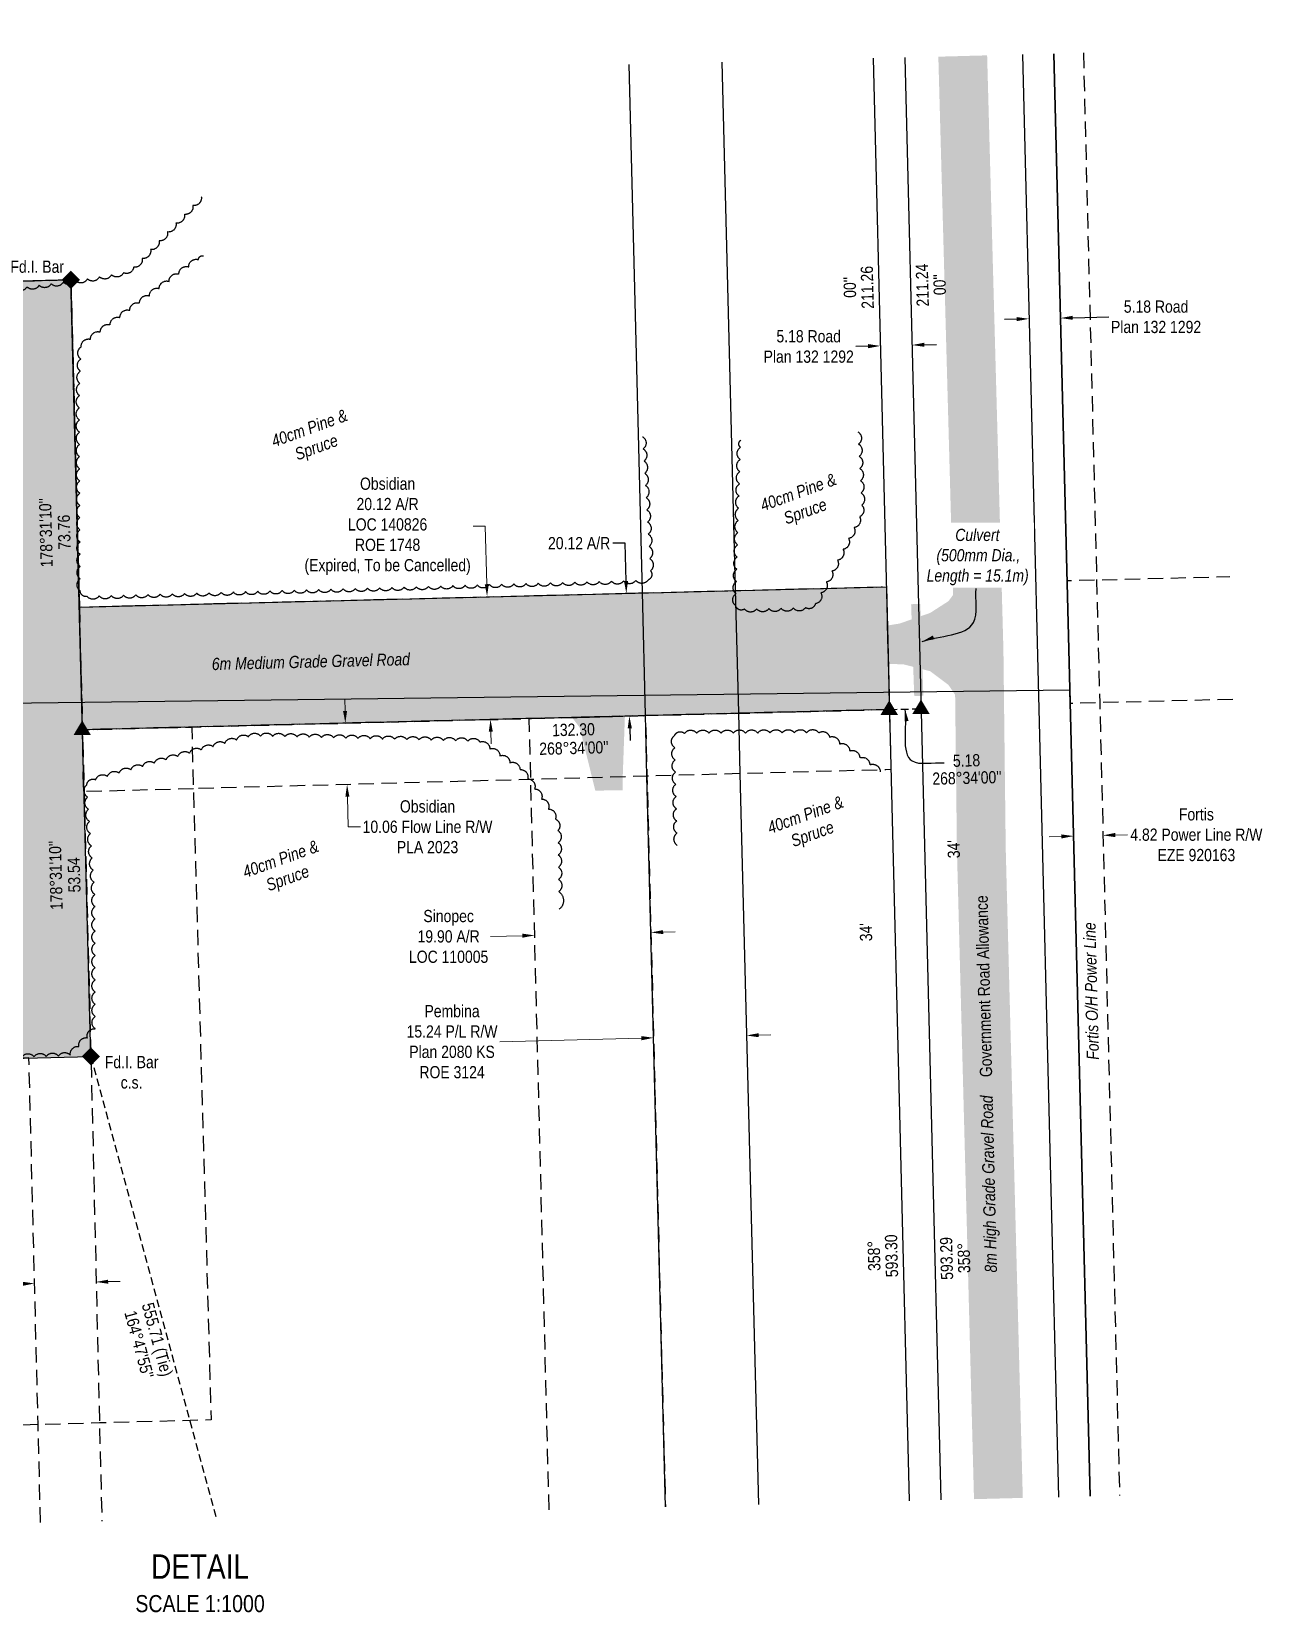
# Model space of a CAD drawing. Extents: x 617220 to 621168, y 5895697 to 5898742.
# Drawn here: x 618406 to 619415, y 5895697 to 5896992 of the extents above; entities that cross this region are included whole.
import ezdxf
from ezdxf.enums import TextEntityAlignment as Align

# ---------------------------------------------------------------- set-up
doc = ezdxf.new("R2010")
doc.units = 0
doc.header["$LTSCALE"] = 5
doc.header["$PDMODE"] = 34
doc.header["$PDSIZE"] = 0.03
for name, pattern in [('0', [1, 1, 0]), ('foc-ACCESSROAD', [3.75, 2.5, -1.25]), ('foc-FLOWLINE', [3.75, 2.5, -1.25]), ('foc-TIELINE', [1.875, 1.25, -0.625])]:
    doc.linetypes.add(name, pattern=pattern)
doc.layers.get('Defpoints').update_dxf_attribs({"color": 9})
for name, color, linetype, lineweight in [('AS-GENERAL', 48, 'Continuous', 18), ('C-AR-T', 13, 'Continuous', 9), ('C-FLOWLINE-T', 13, 'Continuous', 9), ('F-AR-T', 190, 'Continuous', 9), ('F-EZE-T', 190, 'Continuous', 9), ('F-RW-T', 190, 'Continuous', 9), ('T-TEXT', 48, 'Continuous', 18)]:
    doc.layers.add(name, color=color, linetype=linetype, lineweight=lineweight)
for name, color, linetype in [('AS-POWER', 104, 'foc-POWER'), ('AS-POWER-T', 104, 'Continuous'), ('AS-ROADS', 254, 'Continuous'), ('C-AR', 13, 'foc-ACCESSROAD'), ('C-FLOWLINE', 13, 'foc-FLOWLINE'), ('C-WS', 13, 'foc-ACCESSROAD'), ('DETAIL-T', 7, 'Continuous'), ('F-AR', 190, 'foc-ACCESSROAD'), ('F-EZE', 190, 'foc-FLOWLINE'), ('F-RW', 190, 'Continuous'), ('L-BD', 7, 'Continuous'), ('L-MON', 1, 'Continuous'), ('L-MON-T', 1, 'Continuous'), ('L-ROAD-T', 7, 'Continuous'), ('L-SEC', 7, 'Continuous'), ('L-TIE', 7, 'foc-TIELINE'), ('L-TITLEDB', 4, 'Continuous'), ('L-TITLEDB-T', 4, 'Continuous'), ('P-PROPOSED', 10, 'Continuous'), ('P-PROPOSED-H', 21, 'Continuous'), ('P-TXT', 4, 'Continuous'), ('T-BUSH', 110, '0'), ('T-BUSH-T', 110, 'Continuous')]:
    doc.layers.add(name, color=color, linetype=linetype)
doc.styles.add('80CG', font='ARIALN.TTF', dxfattribs={"height": 10})
doc.styles.add('80L', font='ARIALN.TTF', dxfattribs={"height": 10})
doc.styles.add('80LS', font='ARIALNI.TTF', dxfattribs={"height": 10})
doc.styles.add('foc-LtypeFont', font='ARIALN.TTF', dxfattribs={"height": 7.35})
doc.linetypes.add('foc-POWER', pattern='A,6,-1,["P",foc-LtypeFont,S=0.2,R=0,X=-0.625,Y=-0.75],-1.24,4', length=12.24)
doc.linetypes.add('foc-POWER-NOLINE', pattern='A,0,-4,["P",foc-LtypeFont,S=0.2,R=0,X=-0.625,Y=-0.75],-8.24', length=12.24)
doc.dimstyles.new('Compass 5 000', dxfattribs={"dimscale": 5, "dimtxt": 9, "dimasz": 2, "dimexe": 0.2, "dimexo": 0.0625, "dimgap": 0.5, "dimtad": 0, "dimtih": 1, "dimtoh": 1, "dimzin": 0, "dimdsep": 46, "dimtxsty": '80CG', "dimcen": 0.1, "dimse1": 1, "dimse2": 1, "dimclrd": 256, "dimclrt": 256, "dimaunit": 1, "dimadec": 4, "dimazin": 0, "dimtfac": 0.06, "dimtofl": 0, "dimtmove": 0, "dimatfit": 1, "dimfxl": 0.2, "dimtolj": 1, "dimtzin": 0, "dimlwd": -1, "dimarcsym": 0})

# ---------------------------------------------------------------- blocks, each defined once
blk = doc.blocks.new('STRIA')
blk.add_hatch(color=255).paths.add_polyline_path([(-0.04, 1.52), (-1.47, -0.87), (1.39, -0.87)])
blk = doc.blocks.new('STRIAA')
blk.add_blockref('STRIA', (0, 0))
blk = doc.blocks.new('STRIB')
at = {"color": 1}
blk.add_solid([(-1.12, -0.67), (-0.04, 1.13), (1.04, -0.67)], dxfattribs=at)
blk = doc.blocks.new('STRIBB')
blk.add_blockref('STRIB', (0, 0))
blk = doc.blocks.new('STRICC')
for name in ['STRIAA', 'STRIBB']:
    blk.add_blockref(name, (0, 0))
blk = doc.blocks.new('fdspike')
blk.add_blockref('STRICC', (0, 0))
blk = doc.blocks.new('SMONA')
blk.add_hatch(color=255).paths.add_polyline_path([(0, -1.49), (1.49, 0), (0, 1.49), (-1.49, 0)])
blk = doc.blocks.new('SMONAA')
blk.add_blockref('SMONA', (0, 0))
blk = doc.blocks.new('SMONB')
at = {"color": 1}
blk.add_solid([(0, 1.2), (1.2, 0), (-1.2, 0), (0, -1.2)], dxfattribs=at)
blk = doc.blocks.new('SMONBB')
blk.add_blockref('SMONB', (0, 0))
blk = doc.blocks.new('SMONCC')
for name in ['SMONAA', 'SMONBB']:
    blk.add_blockref(name, (0, 0))
blk = doc.blocks.new('FDIBAR')
blk.add_blockref('SMONCC', (0, 0))
blk = doc.blocks.new('*D436')
at = {"layer": 'C-AR-T', "transparency": 16777216}
for p, q in [((618398.7, 5895966.4), (618388.7, 5895966.2)), ((618468.9, 5895968.2), (618478.9, 5895968.4))]:
    blk.add_line(p, q, dxfattribs=at)
for points in [[(618468.9, 5895969.8), (618469, 5895966.5), (618458.9, 5895967.9)], [(618398.6, 5895968.1), (618398.7, 5895964.7), (618408.7, 5895966.7)]]:
    blk.add_solid(points, dxfattribs=at)
at = {"layer": 'Defpoints', "color": 0, "transparency": 16777216}
for p in [(618408.5, 5895974.6), (618458.7, 5895975.8), (618408.7, 5895966.7)]:
    blk.add_point(p, dxfattribs=at)
at = {"layer": 'C-AR-T', "transparency": 16777216, "insert": (618333.7, 5895966.2), "char_height": 10, "attachment_point": 5, "style": '80CG'}
blk.add_mtext('\\A1;Obsidian\\P10.06 Flow Line R/W\\PROE 1748', dxfattribs=at)
blk = doc.blocks.new('*D437')
at = {"layer": 'C-AR-T', "transparency": 16777216}
for p, q in [((618777.9, 5896586.9), (618767.9, 5896586.9)), ((618779.2, 5896539.4), (618777.9, 5896586.9)), ((618782.5, 5896418.7), (618782.7, 5896408.7))]:
    blk.add_line(p, q, dxfattribs=at)
for points in [[(618780.8, 5896539.5), (618777.5, 5896539.4), (618779.4, 5896529.4)], [(618784.1, 5896418.7), (618780.8, 5896418.6), (618782.2, 5896428.7)]]:
    blk.add_solid(points, dxfattribs=at)
at = {"layer": 'Defpoints', "color": 0, "transparency": 16777216}
for p in [(618737.9, 5896528.3), (618779.4, 5896529.4), (618740.7, 5896427.5)]:
    blk.add_point(p, dxfattribs=at)
at = {"layer": 'C-AR-T', "transparency": 16777216, "insert": (618697.9, 5896586.9), "char_height": 10, "attachment_point": 5, "style": '80CG'}
blk.add_mtext('\\A1;Obsidian\\P20.12 A/R\\PLOC 140826\\PROE 1748\\P(Expired, To be Cancelled)', dxfattribs=at)
blk = doc.blocks.new('*D438')
at = {"layer": 'Defpoints', "color": 0, "transparency": 16777216}
for p in [(618818.4, 5896251.8), (618819.2, 5896219.5), (618914.4, 5896221.9)]:
    blk.add_point(p, dxfattribs=at)
at = {"layer": 'F-AR-T', "transparency": 16777216}
for p, q in [((618923.6, 5896254.4), (618933.6, 5896254.7)), ((618808.4, 5896251.5), (618782.3, 5896250.9))]:
    blk.add_line(p, q, dxfattribs=at)
for points in [[(618923.6, 5896256.1), (618923.7, 5896252.8), (618913.6, 5896254.2)], [(618808.4, 5896253.2), (618808.4, 5896249.9), (618818.4, 5896251.8)]]:
    blk.add_solid(points, dxfattribs=at)
at = {"layer": 'F-AR-T', "transparency": 16777216, "insert": (618747.9, 5896250.9), "char_height": 10, "attachment_point": 5, "style": '80CG'}
blk.add_mtext('\\A1;Sinopec\\P19.90 A/R\\PLOC 110005', dxfattribs=at)
blk = doc.blocks.new('*D439')
at = {"layer": 'Defpoints', "color": 0, "transparency": 16777216}
for p in [(618857.2, 5896531.1), (618893.5, 5896532), (618859.7, 5896430.5)]:
    blk.add_point(p, dxfattribs=at)
at = {"layer": 'P-TXT', "transparency": 16777216}
for p, q in [((618892.5, 5896573), (618882.5, 5896573)), ((618893.3, 5896542), (618892.5, 5896573)), ((618896.3, 5896421.4), (618896.5, 5896411.5))]:
    blk.add_line(p, q, dxfattribs=at)
for points in [[(618894.9, 5896542), (618891.6, 5896541.9), (618893.5, 5896532)], [(618898, 5896421.5), (618894.6, 5896421.4), (618896, 5896431.4)]]:
    blk.add_solid(points, dxfattribs=at)
at = {"layer": 'P-TXT', "transparency": 16777216, "insert": (618854.8, 5896573), "char_height": 10, "attachment_point": 5, "style": '80CG'}
blk.add_mtext('\\A1;20.12 A/R', dxfattribs=at)
blk = doc.blocks.new('*D440')
at = {"layer": 'Defpoints', "color": 0, "transparency": 16777216}
for p in [(618915.5, 5896180.6), (618991.6, 5896182.5), (618915.8, 5896167.9)]:
    blk.add_point(p, dxfattribs=at)
at = {"layer": 'F-RW-T', "transparency": 16777216}
for p, q in [((618905.8, 5896167.6), (618789.8, 5896164.7)), ((619002, 5896170), (619012, 5896170.3))]:
    blk.add_line(p, q, dxfattribs=at)
for points in [[(618905.8, 5896169.3), (618905.9, 5896165.9), (618915.8, 5896167.9)], [(619001.9, 5896171.7), (619002, 5896168.4), (618992, 5896169.8)]]:
    blk.add_solid(points, dxfattribs=at)
at = {"layer": 'F-RW-T', "transparency": 16777216, "insert": (618750.7, 5896164.7), "char_height": 10, "attachment_point": 5, "style": '80CG'}
blk.add_mtext('\\A1;Pembina\\P15.24 P/L R/W\\PPlan 2080 KS\\PROE 3124', dxfattribs=at)
blk = doc.blocks.new('*D441')
at = {"layer": 'Defpoints', "color": 0, "transparency": 16777216}
for p in [(619259.9, 5896335.6), (619284, 5896336.2), (619284, 5896333.7)]:
    blk.add_point(p, dxfattribs=at)
at = {"layer": 'F-EZE-T', "transparency": 16777216}
for p, q in [((619249.9, 5896332.9), (619239.9, 5896332.6)), ((619294, 5896334), (619304, 5896334.2))]:
    blk.add_line(p, q, dxfattribs=at)
for points in [[(619249.9, 5896334.5), (619250, 5896331.2), (619259.9, 5896333.1)], [(619294, 5896335.7), (619294.1, 5896332.3), (619284, 5896333.7)]]:
    blk.add_solid(points, dxfattribs=at)
at = {"layer": 'F-EZE-T', "transparency": 16777216, "insert": (619360.5, 5896334.2), "char_height": 10, "attachment_point": 5, "style": '80CG'}
blk.add_mtext('\\A1;Fortis\\P4.82 Power Line R/W\\PEZE 920163', dxfattribs=at)
blk = doc.blocks.new('*D459')
at = {"layer": 'Defpoints', "color": 0, "transparency": 16777216}
for p in [(619101.5, 5896737.8), (619101.6, 5896734.6), (619127.5, 5896738.4)]:
    blk.add_point(p, dxfattribs=at)
at = {"layer": 'L-TITLEDB-T', "transparency": 16777216}
for p, q in [((619091.6, 5896734.4), (619081.6, 5896734.1)), ((619137.6, 5896735.5), (619147.6, 5896735.8))]:
    blk.add_line(p, q, dxfattribs=at)
for points in [[(619091.5, 5896736.1), (619091.6, 5896732.7), (619101.6, 5896734.6)], [(619137.6, 5896737.2), (619137.6, 5896733.9), (619127.6, 5896735.3)]]:
    blk.add_solid(points, dxfattribs=at)
at = {"layer": 'L-TITLEDB-T', "transparency": 16777216, "insert": (619042.9, 5896734.1), "char_height": 10, "attachment_point": 5, "style": '80CG'}
blk.add_mtext('\\A1;5.18 Road\\PPlan 132 1292', dxfattribs=at)
blk = doc.blocks.new('*D460')
at = {"layer": 'Defpoints', "color": 0, "transparency": 16777216}
for p in [(619223.3, 5896758.5), (619249.2, 5896759.2), (619249.3, 5896757.4)]:
    blk.add_point(p, dxfattribs=at)
at = {"layer": 'L-TITLEDB-T', "transparency": 16777216}
for p, q in [((619213.4, 5896756.5), (619203.4, 5896756.3)), ((619259.3, 5896757.7), (619288.8, 5896758.4))]:
    blk.add_line(p, q, dxfattribs=at)
for points in [[(619213.3, 5896758.2), (619213.4, 5896754.9), (619223.4, 5896756.8)], [(619259.2, 5896759.3), (619259.3, 5896756), (619249.3, 5896757.4)]]:
    blk.add_solid(points, dxfattribs=at)
at = {"layer": 'L-TITLEDB-T', "transparency": 16777216, "insert": (619327.5, 5896758.4), "char_height": 10, "attachment_point": 5, "style": '80CG'}
blk.add_mtext('\\A1;5.18 Road\\PPlan 132 1292', dxfattribs=at)
blk = doc.blocks.new('*D461')
at = {"layer": 'C-FLOWLINE-T', "transparency": 16777216}
for p, q in [((618663, 5896435.6), (618662.8, 5896445.6)), ((618665, 5896365.4), (618665.6, 5896340.7)), ((618665.6, 5896340.7), (618675.6, 5896340.7))]:
    blk.add_line(p, q, dxfattribs=at)
for points in [[(618664.7, 5896435.7), (618661.4, 5896435.6), (618663.3, 5896425.7)], [(618666.6, 5896365.4), (618663.3, 5896365.3), (618664.7, 5896375.4)]]:
    blk.add_solid(points, dxfattribs=at)
at = {"layer": 'Defpoints', "color": 0, "transparency": 16777216}
for p in [(618643.2, 5896425.1), (618644.6, 5896374.8), (618664.7, 5896375.4)]:
    blk.add_point(p, dxfattribs=at)
at = {"layer": 'C-FLOWLINE-T', "transparency": 16777216, "insert": (618730.6, 5896340.7), "char_height": 10, "attachment_point": 5, "style": '80CG'}
blk.add_mtext('\\A1;\\A1;Obsidian\\P10.06 Flow Line R/W\\PPLA 2023', dxfattribs=at)

msp = doc.modelspace()

# ---------------------------------------------------------------- hatches: boundary and pattern name
at = {"layer": 'AS-ROADS'}
h = msp.add_hatch(color=256, dxfattribs=at)
h.dxf.hatch_style = 1
h.paths.add_polyline_path([(619095.088, 5896474.523), (619120.538, 5896473.793), (619142.393, 5896468.168), (619157.318, 5896457.023), (619165.256, 5896445.326), (619171.615, 5896533.127), (619171.444, 5896544.635), (619157.438, 5896525.563), (619142.378, 5896515.888), (619117.403, 5896507.203), (619082.533, 5896501.613)])
h = msp.add_hatch(color=256, dxfattribs=at)
h.dxf.hatch_style = 1
h.paths.add_polyline_path([(618823.238, 5896458.303), (618837.283, 5896445.828), (618855.303, 5896421.963), (618868.063, 5896370.418), (618890.438, 5896370.552), (618890.348, 5896376.478), (618892.338, 5896431.963), (618908.838, 5896459.773), (618923.049, 5896472.572), (618807.453, 5896469.149)])
at = {"layer": 'P-PROPOSED-H'}
h = msp.add_hatch(color=256, dxfattribs=at)
h.dxf.hatch_style = 1
h.paths.add_polyline_path([(617802.993, 5896772.193), (617819.943, 5896136.848), (618454.863, 5896152.668), (618438.418, 5896788.743)])
h = msp.add_hatch(color=256, dxfattribs=at)
h.dxf.hatch_style = 1
h.paths.add_polyline_path([(618445.347, 5896520.735), (619106.513, 5896537.327), (619109.027, 5896436.794), (618447.946, 5896420.204)])

# ---------------------------------------------------------------- linework, layer by layer
at = {"layer": 'AS-GENERAL', "const_width": 7.497, "flags": 128}
msp.add_lwpolyline([(619130.563, 5896523.158), (619133.088, 5896447.928)], dxfattribs=at)
at = {"layer": 'AS-POWER', "linetype": 'foc-POWER-NOLINE', "flags": 128}
msp.add_lwpolyline([(619273.478, 5895792.434), (619243.834, 5896973.916)], dxfattribs=at)
at = {"layer": 'AS-POWER', "flags": 128}
msp.add_lwpolyline([(617604.275, 5896824.053), (617849.981, 5896715.074), (618135.073, 5896591.225), (618318.765, 5896441.256), (619256.907, 5896452.976)], dxfattribs=at)
at = {"layer": 'AS-ROADS', "const_width": 39.986, "flags": 128}
msp.add_lwpolyline([(619198.314, 5895790.548), (619184.328, 5896322.353), (619182.448, 5896484.768), (619169.097, 5896972.032)], dxfattribs=at)
at = {"layer": 'AS-ROADS', "flags": 128}
msp.add_lwpolyline([(617604.463, 5896799.628, 29.989, 29.989, 0), (617811.423, 5896706.928, 29.989, 29.989, 0), (617942.088, 5896642.648, 29.989, 29.989, 0), (618061.708, 5896578.438, 29.989, 29.989, 0), (618131.568, 5896543.133, 29.989, 29.989, 0), (618227.258, 5896497.523, 29.989, 29.989, 0), (618302.838, 5896474.118, 29.989, 29.989, 0), (618324.233, 5896470.363, 29.989, 29.989, 0), (618433.763, 5896470.463, 29.989, 29.989, 0), (618604.853, 5896473.803, 29.989, 29.989, 0), (618805.738, 5896479.538, 29.989, 29.989, 0), (618951.678, 5896485.358, 29.989, 29.989, 0), (619075.833, 5896488.368, 29.989, 29.989, 0), (619115.289, 5896490.857, 0, 0, 0)], format="xyseb", dxfattribs=at)
at = {"layer": 'C-AR', "flags": 128}
msp.add_lwpolyline([(618537.416, 5896422.449), (618447.946, 5896420.204), (618445.347, 5896520.735), (618906.623, 5896532.311), (618982.772, 5896534.222), (619106.513, 5896537.327), (619109.027, 5896436.794), (618985.307, 5896433.689), (618909.157, 5896431.778), (618826.821, 5896429.712), (618813.942, 5896429.389), (618537.416, 5896422.449)], close=True, dxfattribs=at)
at = {"layer": 'C-FLOWLINE', "flags": 128}
msp.add_lwpolyline([(618538.775, 5896371.922), (618448.903, 5896369.468), (618447.946, 5896420.204), (618537.416, 5896422.449), (618813.942, 5896429.389), (618826.821, 5896429.712), (618909.158, 5896431.769), (618985.307, 5896433.689), (619104.908, 5896436.69), (619109.027, 5896436.794), (619110.259, 5896387.541), (619106.142, 5896387.433), (618986.553, 5896384.256), (618910.406, 5896382.232), (618815.196, 5896379.469), (618538.775, 5896371.922)], close=True, dxfattribs=at)
at = {"layer": 'C-WS', "flags": 128}
for points in [[(618413.544, 5895770.863), (618411.542, 5895851.061), (618404.04, 5896151.402), (617819.943, 5896136.848), (617806.757, 5896631.083), (617803.717, 5896745.052), (617802.993, 5896772.193), (618438.418, 5896788.743), (618445.347, 5896520.735), (618906.623, 5896532.311), (618982.772, 5896534.222), (619102.384, 5896537.223), (619106.513, 5896537.327), (619109.027, 5896436.794), (619104.908, 5896436.69), (618985.307, 5896433.689), (618909.157, 5896431.778), (618826.821, 5896429.712), (618813.942, 5896429.389), (618537.416, 5896422.449), (618447.946, 5896420.204), (618449.257, 5896369.477), (618454.863, 5896152.668), (618461.817, 5895852.421), (618463.822, 5895772.119)], [(619390.389, 5896445.079), (619281.305, 5896442.341), (619257.189, 5896441.737), (619257.189, 5896441.737), (619254.665, 5896542.361), (619278.78, 5896542.965), (619387.864, 5896545.703)]]:
    msp.add_lwpolyline(points, dxfattribs=at)
msp.add_lwpolyline([(618445.347, 5896520.735), (618447.946, 5896420.204), (618537.416, 5896422.449), (618538.775, 5896371.922), (618553.311, 5895854.891), (618461.817, 5895852.421), (618411.542, 5895851.061), (617828.898, 5895835.32), (617819.943, 5896136.848), (617806.757, 5896631.083), (617803.717, 5896745.052), (617802.993, 5896772.193), (618438.418, 5896788.743), (618445.347, 5896520.735)], close=True, dxfattribs=at)
at = {"layer": 'F-AR', "flags": 128}
msp.add_lwpolyline([(618830.213, 5895781.312), (618815.838, 5896353.923), (618815.196, 5896379.469), (618813.942, 5896429.389), (618826.821, 5896429.712), (618909.157, 5896431.778), (618910.406, 5896382.232), (618925.493, 5895783.703)], dxfattribs=at)
at = {"layer": 'F-EZE', "flags": 128}
msp.add_lwpolyline([(619267.955, 5896974.524), (619278.78, 5896542.965), (619281.305, 5896442.341), (619297.597, 5895793.039)], dxfattribs=at)
at = {"layer": 'F-RW'}
for points in [[(618971.862, 5896967.061), (618982.752, 5896535.019), (618985.287, 5896434.46), (618986.553, 5896384.256), (619001.643, 5895785.614)], [(618925.493, 5895783.703), (618910.406, 5896382.232), (618909.142, 5896432.382), (618906.607, 5896532.934), (618895.713, 5896965.141)]]:
    msp.add_lwpolyline(points, dxfattribs=at)
at = {"layer": 'L-SEC'}
msp.add_line((619217.945, 5896973.264), (619247.588, 5895791.785), dxfattribs=at)
at = {"layer": 'L-SEC', "flags": 128}
msp.add_lwpolyline([(619121.723, 5896970.838), (619151.259, 5895789.368)], dxfattribs=at)
at = {"layer": 'L-TIE'}
for p, q in [((619109.027, 5896436.794), (619135.103, 5896437.448)), ((618454.863, 5896152.668), (618557.621, 5895774.476))]:
    msp.add_line(p, q, dxfattribs=at)
at = {"layer": 'L-TITLEDB'}
msp.add_line((619243.837, 5896973.916), (619273.48, 5895792.434), dxfattribs=at)
at = {"layer": 'L-TITLEDB', "flags": 128}
msp.add_lwpolyline([(619095.687, 5896970.182), (619125.236, 5895788.715)], dxfattribs=at)
at = {"layer": 'P-PROPOSED', "flags": 128}
for points in [[(617802.993, 5896772.193), (617819.943, 5896136.848), (618454.863, 5896152.668), (618438.418, 5896788.743)], [(618445.347, 5896520.735), (619106.513, 5896537.327), (619109.027, 5896436.794), (618447.946, 5896420.204)]]:
    msp.add_lwpolyline(points, close=True, dxfattribs=at)
at = {"layer": 'T-BUSH', "flags": 128}
for points in [[(618545.253, 5896856.824, -0.52056705), (618538.334, 5896849.61, -0.52056705), (618531.414, 5896842.396, -0.52056705), (618524.494, 5896835.181, -0.52056705), (618517.574, 5896827.967, -0.52056705), (618510.654, 5896820.753, -0.52056705), (618503.735, 5896813.539, -0.52056705), (618496.815, 5896806.324, -0.52056705), (618489.895, 5896799.11, -0.52056705), (618481.584, 5896794.526, -0.52056705), (618471.726, 5896792.869, -0.52056705), (618461.868, 5896791.211, -0.52056705), (618452.01, 5896789.554, -0.52056705), (618442.123, 5896788.089, -0.52056705), (618432.207, 5896786.826, -0.52056705), (618422.291, 5896785.563, -0.52056705), (618412.374, 5896784.3, -0.52056705), (618402.458, 5896783.037, -0.52056705), (618392.542, 5896781.774, -0.52056705), (618382.625, 5896780.512, -0.52056705), (618372.709, 5896779.249, -0.52056705), (618362.792, 5896777.986, -0.52056705), (618352.876, 5896776.723, -0.52056705), (618342.96, 5896775.46, -0.52056705), (618333.043, 5896774.197, -0.52056705), (618323.127, 5896772.934, -0.52056705), (618313.211, 5896771.671, -0.52056705), (618303.294, 5896770.408, -0.52056705), (618293.378, 5896769.146, -0.52056705), (618283.462, 5896767.883, -0.52056705), (618273.545, 5896766.62, -0.52056705), (618263.629, 5896765.357, -0.52056705), (618253.644, 5896765.199, -0.52056705), (618243.647, 5896765.224, -0.52056705), (618233.651, 5896765.249, -0.52056705), (618223.654, 5896765.274, -0.52056705), (618213.658, 5896765.298, -0.52056705), (618203.662, 5896765.323, -0.52056705), (618193.665, 5896765.348, -0.52056705), (618183.669, 5896765.373, -0.52056705), (618173.672, 5896765.398, -0.52056705), (618163.676, 5896765.423, -0.52056705), (618153.679, 5896765.448, -0.52056705), (618143.683, 5896765.473, -0.52056705), (618133.687, 5896765.498, -0.52056705), (618123.69, 5896765.523, -0.52056705), (618113.694, 5896765.547, -0.52056705), (618103.699, 5896765.716, -0.52056705), (618093.706, 5896765.974, -0.52056705), (618083.713, 5896766.231, -0.52056705), (618073.72, 5896766.489, -0.52056705), (618063.727, 5896766.747, -0.52056705), (618053.734, 5896767.004, -0.52056705), (618043.74, 5896767.262, -0.52056705), (618033.747, 5896767.52, -0.52056705), (618023.753, 5896767.698, -0.52056705), (618013.757, 5896767.742, -0.52056705), (618003.76, 5896767.786, -0.52056705), (617993.764, 5896767.829, -0.52056705), (617983.768, 5896767.873, -0.52056705), (617973.771, 5896767.917, -0.52056705), (617963.775, 5896767.961, -0.52056705), (617953.778, 5896768.004, -0.52056705), (617943.782, 5896768.048, -0.52056705), (617933.786, 5896768.092, -0.52056705), (617923.922, 5896769.549, -0.52056705), (617914.092, 5896771.367, -0.52056705), (617904.262, 5896773.184, -0.52056705), (617894.433, 5896775.002, -0.52056705), (617884.603, 5896776.819, -0.52056705), (617874.773, 5896778.637, -0.52056705), (617865.175, 5896781.39, -0.52056705), (617855.634, 5896784.372, -0.52056705), (617846.092, 5896787.354, -0.52056705), (617836.551, 5896790.336, -0.52056705), (617827.01, 5896793.318, -0.52056705), (617817.468, 5896796.3, -0.52056705), (617807.927, 5896799.282, -0.52056705), (617798.386, 5896802.265, -0.52056705), (617788.844, 5896805.247, -0.52056705), (617779.303, 5896808.229, -0.52056705), (617770.05, 5896812.004, -0.52056705), (617760.818, 5896815.839, -0.52056705), (617751.587, 5896819.674, -0.52056705), (617742.355, 5896823.509, -0.52056705), (617733.124, 5896827.345, -0.52056705), (617723.892, 5896831.18, -0.52056705), (617714.661, 5896835.015, -0.52056705), (617705.429, 5896838.851, -0.52056705), (617696.198, 5896842.686, -0.52056705), (617686.916, 5896846.388, -0.52056705), (617677.457, 5896849.621, -0.52056705), (617667.998, 5896852.854, -0.52056705), (617658.539, 5896856.087, -0.52056705), (617649.079, 5896859.32, -0.52056705), (617636.773, 5896863.526, -0.52056705)], [(618906.784, 5896660.206, -0.52056705), (618907.373, 5896650.227, -0.52056705), (618907.963, 5896640.248, -0.52056705), (618908.552, 5896630.269, -0.52056705), (618909.141, 5896620.29, -0.52056705), (618909.731, 5896610.311, -0.52056705), (618910.32, 5896600.332, -0.52056705), (618910.91, 5896590.353, -0.52056705), (618911.499, 5896580.374, -0.52056705), (618912.088, 5896570.395, -0.52056705), (618912.678, 5896560.416, -0.52056705), (618913.267, 5896550.437, -0.52056705), (618911.254, 5896542.841, -0.52056705), (618901.262, 5896542.553, -0.52056705), (618891.27, 5896542.265, -0.52056705), (618881.277, 5896541.976, -0.52056705), (618871.285, 5896541.688, -0.52056705), (618861.293, 5896541.4, -0.52056705), (618851.3, 5896541.112, -0.52056705), (618841.308, 5896540.824, -0.52056705), (618831.316, 5896540.536, -0.52056705), (618821.323, 5896540.248, -0.52056705), (618811.331, 5896539.96, -0.52056705), (618801.339, 5896539.671, -0.52056705), (618791.346, 5896539.383, -0.52056705), (618781.354, 5896539.095, -0.52056705), (618771.362, 5896538.807, -0.52056705), (618761.37, 5896538.519, -0.52056705), (618751.377, 5896538.231, -0.52056705), (618741.385, 5896537.943, -0.52056705), (618731.393, 5896537.655, -0.52056705), (618721.4, 5896537.366, -0.52056705), (618711.408, 5896537.078, -0.52056705), (618701.416, 5896536.79, -0.52056705), (618691.423, 5896536.502, -0.52056705), (618681.431, 5896536.214, -0.52056705), (618671.439, 5896535.926, -0.52056705), (618661.446, 5896535.638, -0.52056705), (618651.454, 5896535.349, -0.52056705), (618641.462, 5896535.061, -0.52056705), (618631.47, 5896534.773, -0.52056705), (618621.477, 5896534.485, -0.52056705), (618611.485, 5896534.197, -0.52056705), (618601.493, 5896533.909, -0.52056705), (618591.5, 5896533.621, -0.52056705), (618581.508, 5896533.333, -0.52056705), (618571.516, 5896533.044, -0.52056705), (618561.523, 5896532.756, -0.52056705), (618551.531, 5896532.468, -0.52056705), (618541.539, 5896532.18, -0.52056705), (618531.546, 5896531.892, -0.52056705), (618521.554, 5896531.604, -0.52056705), (618511.562, 5896531.316, -0.52056705), (618501.57, 5896531.028, -0.52056705), (618491.577, 5896530.739, -0.52056705), (618481.585, 5896530.451, -0.52056705), (618471.593, 5896530.163, -0.52056705), (618461.6, 5896529.875, -0.52056705), (618451.608, 5896529.587, -0.52056705), (618446.123, 5896533.961, -0.52056705), (618446.072, 5896543.958, -0.52056705), (618446.021, 5896553.954, -0.52056705), (618445.971, 5896563.95, -0.52056705), (618445.92, 5896573.947, -0.52056705), (618445.869, 5896583.943, -0.52056705), (618445.819, 5896593.939, -0.52056705), (618445.768, 5896603.936, -0.52056705), (618445.717, 5896613.932, -0.52056705), (618445.666, 5896623.928, -0.52056705), (618445.616, 5896633.925, -0.52056705), (618445.565, 5896643.921, -0.52056705), (618445.514, 5896653.917, -0.52056705), (618445.463, 5896663.914, -0.52056705), (618445.413, 5896673.91, -0.52056705), (618445.362, 5896683.906, -0.52056705), (618445.475, 5896693.9, -0.52056705), (618445.826, 5896703.891, -0.52056705), (618446.176, 5896713.881, -0.52056705), (618446.527, 5896723.871, -0.52056705), (618446.877, 5896733.861, -0.52056705), (618454.451, 5896740.041, -0.52056705), (618462.5, 5896745.969, -0.52056705), (618470.549, 5896751.897, -0.52056705), (618478.597, 5896757.825, -0.52056705), (618486.646, 5896763.754, -0.52056705), (618494.695, 5896769.682, -0.52056705), (618502.744, 5896775.61, -0.52056705), (618510.793, 5896781.538, -0.52056705), (618518.842, 5896787.466, -0.52056705), (618526.891, 5896793.395, -0.52056705), (618534.94, 5896799.323, -0.52056705), (618542.989, 5896805.251, -0.52056705), (618547.106, 5896808.283, -0.52056705)], [(619083.278, 5896664.139, -0.52056705), (619083.792, 5896654.156, -0.52056705), (619084.306, 5896644.172, -0.52056705), (619084.82, 5896634.189, -0.52056705), (619085.334, 5896624.206, -0.52056705), (619085.848, 5896614.223, -0.52056705), (619086.361, 5896604.24, -0.52056705), (619084.627, 5896594.734, -0.52056705), (619080.095, 5896585.824, -0.52056705), (619075.563, 5896576.915, -0.52056705), (619071.03, 5896568.005, -0.52056705), (619066.498, 5896559.095, -0.52056705), (619061.966, 5896550.185, -0.52056705), (619057.433, 5896541.275, -0.52056705), (619052.901, 5896532.365, -0.52056705), (619048.369, 5896523.455, -0.52056705), (619040.256, 5896520.236, -0.52056705), (619030.262, 5896520.009, -0.52056705), (619020.268, 5896519.781, -0.52056705), (619010.275, 5896519.553, -0.52056705), (619000.281, 5896519.326, -0.52056705), (618990.287, 5896519.098, -0.52056705), (618983.132, 5896521.689, -0.52056705), (618983.43, 5896531.681, -0.52056705), (618983.729, 5896541.673, -0.52056705), (618984.027, 5896551.665, -0.52056705), (618984.325, 5896561.657, -0.52056705), (618984.624, 5896571.649, -0.52056705), (618984.922, 5896581.641, -0.52056705), (618985.22, 5896591.633, -0.52056705), (618985.519, 5896601.625, -0.52056705), (618985.817, 5896611.617, -0.52056705), (618986.115, 5896621.609, -0.52056705), (618986.414, 5896631.601, -0.52056705), (618986.712, 5896641.593, -0.52056705), (618987.011, 5896651.585, -0.52056705), (618987.18, 5896657.269, -0.52056705)], [(617717.533, 5896195.7, -0.52056705), (617726.845, 5896199.335, -0.52056705), (617736.157, 5896202.971, -0.52056705), (617745.469, 5896206.607, -0.52056705), (617754.781, 5896210.243, -0.52056705), (617764.092, 5896213.879, -0.52056705), (617773.404, 5896217.515, -0.52056705), (617782.716, 5896221.151, -0.52056705), (617792.028, 5896224.786, -0.52056705), (617794.523, 5896215.83, -0.52056705), (617796.57, 5896206.046, -0.52056705), (617798.617, 5896196.261, -0.52056705), (617800.664, 5896186.476, -0.52056705), (617802.711, 5896176.692, -0.52056705), (617804.758, 5896166.907, -0.52056705), (617806.805, 5896157.123, -0.52056705), (617808.852, 5896147.338, -0.52056705), (617810.9, 5896137.553, -0.52056705), (617818.767, 5896135.025, -0.52056705), (617828.763, 5896135.15, -0.52056705), (617838.758, 5896135.275, -0.52056705), (617848.754, 5896135.4, -0.52056705), (617858.75, 5896135.525, -0.52056705), (617868.745, 5896135.649, -0.52056705), (617878.741, 5896135.774, -0.52056705), (617888.737, 5896135.899, -0.52056705), (617898.732, 5896136.024, -0.52056705), (617908.728, 5896136.149, -0.52056705), (617918.724, 5896136.274, -0.52056705), (617928.72, 5896136.399, -0.52056705), (617938.715, 5896136.524, -0.52056705), (617948.711, 5896136.648, -0.52056705), (617958.707, 5896136.773, -0.52056705), (617968.702, 5896136.898, -0.52056705), (617978.698, 5896137.023, -0.52056705), (617988.694, 5896137.148, -0.52056705), (617998.687, 5896137.343, -0.52056705), (618008.67, 5896137.86, -0.52056705), (618018.653, 5896138.376, -0.52056705), (618028.636, 5896138.892, -0.52056705), (618038.62, 5896139.408, -0.52056705), (618048.603, 5896139.924, -0.52056705), (618058.586, 5896140.441, -0.52056705), (618068.569, 5896140.957, -0.52056705), (618078.552, 5896141.473, -0.52056705), (618088.535, 5896141.989, -0.52056705), (618098.518, 5896142.505, -0.52056705), (618108.501, 5896143.022, -0.52056705), (618118.484, 5896143.538, -0.52056705), (618128.468, 5896144.054, -0.52056705), (618138.451, 5896144.57, -0.52056705), (618148.434, 5896145.086, -0.52056705), (618158.417, 5896145.603, -0.52056705), (618168.4, 5896146.119, -0.52056705), (618178.383, 5896146.635, -0.52056705), (618188.37, 5896147.05, -0.52056705), (618198.364, 5896147.293, -0.52056705), (618208.357, 5896147.535, -0.52056705), (618218.351, 5896147.778, -0.52056705), (618228.344, 5896148.02, -0.52056705), (618238.338, 5896148.263, -0.52056705), (618248.331, 5896148.505, -0.52056705), (618258.325, 5896148.748, -0.52056705), (618268.318, 5896148.99, -0.52056705), (618278.312, 5896149.233, -0.52056705), (618288.305, 5896149.475, -0.52056705), (618298.299, 5896149.717, -0.52056705), (618308.292, 5896149.96, -0.52056705), (618318.286, 5896150.202, -0.52056705), (618328.279, 5896150.445, -0.52056705), (618338.273, 5896150.687, -0.52056705), (618348.266, 5896150.93, -0.52056705), (618358.26, 5896151.172, -0.52056705), (618368.254, 5896151.415, -0.52056705), (618378.247, 5896151.657, -0.52056705), (618388.241, 5896151.9, -0.52056705), (618398.234, 5896152.142, -0.52056705), (618408.228, 5896152.385, -0.52056705), (618418.221, 5896152.627, -0.52056705), (618428.215, 5896152.87, -0.52056705), (618437.994, 5896153.602, -0.52056705), (618444.952, 5896160.779, -0.52056705), (618451.911, 5896167.956, -0.52056705), (618458.317, 5896175.356, -0.52056705), (618458.304, 5896185.353, -0.52056705), (618458.29, 5896195.349, -0.52056705), (618458.276, 5896205.346, -0.52056705), (618458.263, 5896215.342, -0.52056705), (618458.249, 5896225.338, -0.52056705), (618458.236, 5896235.335, -0.52056705), (618458.222, 5896245.331, -0.52056705), (618458.209, 5896255.328, -0.52056705), (618458.195, 5896265.324, -0.52056705), (618458.181, 5896275.321, -0.52056705), (618458.168, 5896285.317, -0.52056705), (618457.488, 5896295.288, -0.52056705), (618456.723, 5896305.255, -0.52056705), (618455.959, 5896315.222, -0.52056705), (618455.194, 5896325.189, -0.52056705), (618454.43, 5896335.156, -0.52056705), (618453.666, 5896345.124, -0.52056705), (618452.901, 5896355.091, -0.52056705), (618452.137, 5896365.058, -0.52056705), (618451.373, 5896375.025, -0.52056705), (618458.726, 5896379.32, -0.52056705), (618468.349, 5896382.028, -0.52056705), (618477.971, 5896384.737, -0.52056705), (618487.594, 5896387.446, -0.52056705), (618497.216, 5896390.155, -0.52056705), (618506.838, 5896392.864, -0.52056705), (618516.461, 5896395.573, -0.52056705), (618526.083, 5896398.282, -0.52056705), (618535.706, 5896400.991, -0.52056705), (618545.328, 5896403.7, -0.52056705), (618554.951, 5896406.408, -0.52056705), (618564.573, 5896409.117, -0.52056705), (618574.195, 5896411.826, -0.52056705), (618583.818, 5896414.535, -0.52056705), (618593.716, 5896415.053, -0.52056705), (618603.709, 5896414.81, -0.52056705), (618613.703, 5896414.566, -0.52056705), (618623.696, 5896414.322, -0.52056705), (618633.69, 5896414.078, -0.52056705), (618643.683, 5896413.835, -0.52056705), (618653.677, 5896413.591, -0.52056705), (618663.67, 5896413.347, -0.52056705), (618673.664, 5896413.104, -0.52056705), (618683.657, 5896412.86, -0.52056705), (618693.65, 5896412.616, -0.52056705), (618703.644, 5896412.373, -0.52056705), (618713.637, 5896412.129, -0.52056705), (618723.631, 5896411.885, -0.52056705), (618733.624, 5896411.641, -0.52056705), (618743.618, 5896411.398, -0.52056705), (618753.611, 5896411.154, -0.52056705), (618763.605, 5896410.91, -0.52056705), (618773.452, 5896410.216, -0.52056705), (618781.689, 5896404.551, -0.52056705), (618789.925, 5896398.886, -0.52056705), (618798.162, 5896393.222, -0.52056705), (618806.398, 5896387.557, -0.52056705), (618812.689, 5896379.942, -0.52056705), (618818.37, 5896371.717, -0.52056705), (618824.05, 5896363.492, -0.52056705), (618829.731, 5896355.266, -0.52056705), (618835.412, 5896347.041, -0.52056705), (618837.478, 5896337.662, -0.52056705), (618837.61, 5896327.666, -0.52056705), (618837.743, 5896317.671, -0.52056705), (618837.876, 5896307.675, -0.52056705), (618838.008, 5896297.679, -0.52056705), (618838.141, 5896287.684, -0.52056705), (618838.334, 5896273.153, -0.52056705)], [(618935.261, 5896325.525, -0.52056705), (618935.005, 5896335.518, -0.52056705), (618934.749, 5896345.511, -0.52056705), (618934.493, 5896355.504, -0.52056705), (618934.237, 5896365.498, -0.52056705), (618933.982, 5896375.491, -0.52056705), (618933.726, 5896385.484, -0.52056705), (618933.47, 5896395.477, -0.52056705), (618933.214, 5896405.47, -0.52056705), (618932.959, 5896415.464, -0.52056705), (618941.165, 5896417.246, -0.52056705), (618951.161, 5896417.292, -0.52056705), (618961.158, 5896417.337, -0.52056705), (618971.154, 5896417.383, -0.52056705), (618981.151, 5896417.428, -0.52056705), (618991.147, 5896417.474, -0.52056705), (619001.143, 5896417.52, -0.52056705), (619011.14, 5896417.565, -0.52056705), (619021.136, 5896417.611, -0.52056705), (619031.132, 5896417.657, -0.52056705), (619041.129, 5896417.702, -0.52056705), (619051.125, 5896417.748, -0.52056705), (619060.017, 5896414.209, -0.52056705), (619068.256, 5896408.548, -0.52056705), (619076.495, 5896402.886, -0.52056705), (619084.734, 5896397.225, -0.52056705), (619092.973, 5896391.563, -0.52056705), (619101.554, 5896385.667, -0.52056705)]]:
    msp.add_lwpolyline(points, format="xyb", dxfattribs=at)

# ---------------------------------------------------------------- block references
at = {"layer": 'L-MON', "xscale": 4.9982302, "yscale": 4.9982302, "zscale": 4.9982302}
for name, p in [('FDIBAR', (618438.418, 5896788.743)), ('fdspike', (619109.068, 5896436.738)), ('fdspike', (619135.103, 5896437.448)), ('fdspike', (618447.903, 5896420.203)), ('FDIBAR', (618454.863, 5896152.668))]:
    msp.add_blockref(name, p, dxfattribs=at)

# ---------------------------------------------------------------- texts
at = {"layer": 'AS-POWER-T', "insert": (619270.747, 5896149.421), "char_height": 9.99645, "attachment_point": 1, "rotation": 91.457974, "style": '80CG'}
msp.add_mtext_dynamic_manual_height_columns('\\pi0.3461;{\\fArial Narrow|b0|i1|c0|p34;Fortis O/H Power Line}', width=112.50109, gutter_width=50, heights=[0], dxfattribs=at)
at = {"layer": 'DETAIL-T', "color": 3, "insert": (618544.246, 5895721.047), "char_height": 19.98584, "width": 105.43092, "attachment_point": 5, "style": '80CG'}
msp.add_mtext('DETAIL\\P{\\H0.7x;SCALE 1:1000}', dxfattribs=at)
at = {"layer": 'L-BD', "style": '80L'}
for s, height, rotation, p in [('211.26', 9.9965, 91.4327, (619090.879, 5896782.578)), ('211.24', 9.9965, 91.432, (619135.884, 5896784.385)), ("00''", 9.9965, 91.432, (619150.124, 5896784.741)), ("178°31'10''", 9.99646, 91.481, (618417.913, 5896581.62)), ('73.76', 9.9965, 91.481, (618432.903, 5896582.008)), ('132.30', 9.9965, 1.4375, (618850.162, 5896420.296)), ("268°34'00''", 9.99646, 1.4375, (618850.538, 5896405.306)), ('5.18', 9.9965, 1.4375, (619172.21, 5896395.068)), ("268°34'00''", 9.99646, 1.4375, (619172.568, 5896380.827)), ("178°31'10''", 9.99646, 91.481, (618426.03, 5896300.94)), ("34'", 9.9965, 91.432, (619161.681, 5896322.441)), ('53.54', 9.9965, 91.481, (618441.019, 5896301.328)), ('593.30', 9.9965, 91.4327, (619110.719, 5895989.322)), ('593.29', 9.9965, 91.432, (619155.813, 5895987.191)), ('358°', 9.9965, 91.432, (619170.053, 5895987.547)), ("164°47'55''", 9.99646, 285.2008, (618494.365, 5895916.738)), ('555.71 (Tie)', 9.99646, 285.2008, (618508.111, 5895920.473))]:
    msp.add_text(s, height=height, rotation=rotation, dxfattribs=at).set_placement(p, align=Align.MIDDLE)
at = {"layer": 'L-MON-T', "char_height": 10, "width": 44.19277, "attachment_point": 5, "style": '80CG'}
for s, insert in [('\\A1;Fd.I. Bar', (618410.813, 5896799.418)), ('\\A1;Fd.I. Bar\\Pc.s.', (618488.162, 5896139.608))]:
    msp.add_mtext(s, dxfattribs=dict(at, insert=insert))
at = {"layer": 'L-ROAD-T', "style": '80L'}
msp.add_text('Government Road Allowance', height=10, rotation=91.437289, dxfattribs=at).set_placement((619186.358, 5896210.112), align=Align.MIDDLE_CENTER)
at = {"layer": 'T-BUSH-T', "char_height": 10, "width": 66.2531, "attachment_point": 2, "rotation": 20, "style": '80LS'}
for insert in [(618632.054, 5896672.051), (619032.598, 5896619.578), (619038.465, 5896355.335), (618608.511, 5896319.13)]:
    msp.add_mtext('40cm Pine & Spruce', dxfattribs=dict(at, insert=insert))
at = {"layer": 'T-TEXT', "style": '80LS'}
for s, rotation, p in [('6m Medium Grade Gravel Road', 1.437512, (618635.02, 5896476.082)), ('8m High Grade Gravel Road', 91.437289, (619190.397, 5896048.165))]:
    msp.add_text(s, height=10, rotation=rotation, dxfattribs=at).set_placement(p, align=Align.MIDDLE_CENTER)

# ---------------------------------------------------------------- dimensions: what is measured, and where the dimension line sits
at = {"layer": 'C-AR-T'}
dim = msp.add_linear_dim(base=(618779.431, 5896529.444), p1=(618740.663, 5896427.55), p2=(618737.897, 5896528.304), angle=91.572111, text='Obsidian\\P20.12 A/R\\PLOC 140826\\PROE 1748\\P(Expired, To be Cancelled)', dimstyle='Compass 5 000', dxfattribs=at)
dim.commit()
dim.dimension.update_dxf_attribs({"geometry": '*D437', "text_midpoint": (618697.916, 5896586.869), "dimtype": 161})
dim = msp.add_aligned_dim(p1=(618458.734, 5895975.838), p2=(618408.456, 5895974.583), distance=7.93, text='Obsidian\\P10.06 Flow Line R/W\\PROE 1748', dimstyle='Compass 5 000', dxfattribs=at)
dim.commit()
dim.dimension.update_dxf_attribs({"geometry": '*D436', "text_midpoint": (618333.661, 5895966.156)})
at = {"layer": 'C-FLOWLINE-T'}
dim = msp.add_linear_dim(base=(618664.682, 5896375.36), p1=(618643.234, 5896425.105), p2=(618644.607, 5896374.812), angle=271.56392, text='\\A1;Obsidian\\P10.06 Flow Line R/W\\PPLA 2023', dimstyle='Compass 5 000', dxfattribs=at)
dim.commit()
dim.dimension.update_dxf_attribs({"geometry": '*D461', "text_midpoint": (618730.628, 5896340.696), "dimtype": 161})
at = {"layer": 'F-AR-T'}
dim = msp.add_linear_dim(base=(618818.402, 5896251.791), p1=(618914.447, 5896221.923), p2=(618819.212, 5896219.532), angle=181.438111, text='Sinopec\\P19.90 A/R\\PLOC 110005', dimstyle='Compass 5 000', dxfattribs=at)
dim.commit()
dim.dimension.update_dxf_attribs({"geometry": '*D438', "text_midpoint": (618747.949, 5896250.884), "dimtype": 161})
at = {"layer": 'F-EZE-T'}
dim = msp.add_linear_dim(base=(619284.03, 5896333.738), p1=(619259.852, 5896335.604), p2=(619283.968, 5896336.209), angle=1.437422, text='Fortis\\P4.82 Power Line R/W\\PEZE 920163', dimstyle='Compass 5 000', dxfattribs=at)
dim.commit()
dim.dimension.update_dxf_attribs({"geometry": '*D441', "text_midpoint": (619360.528, 5896334.24), "dimtype": 161})
at = {"layer": 'F-RW-T'}
dim = msp.add_linear_dim(base=(618915.81, 5896167.85), p1=(618991.639, 5896182.501), p2=(618915.489, 5896180.581), angle=181.443896, text='Pembina\\P15.24 P/L R/W\\PPlan 2080 KS\\PROE 3124', dimstyle='Compass 5 000', dxfattribs=at)
dim.commit()
dim.dimension.update_dxf_attribs({"geometry": '*D440', "text_midpoint": (618750.733, 5896164.675), "dimtype": 161})
at = {"layer": 'L-TITLEDB-T'}
dim = msp.add_linear_dim(base=(619249.269, 5896757.43), p1=(619223.332, 5896758.541), p2=(619249.225, 5896759.19), angle=1.43724, text='5.18 Road\\PPlan 132 1292', dimstyle='Compass 5 000', dxfattribs=at)
dim.commit()
dim.dimension.update_dxf_attribs({"geometry": '*D460', "text_midpoint": (619327.503, 5896758.421), "dimtype": 161})
at = {"layer": 'P-TXT'}
dim = msp.add_linear_dim(base=(618893.522, 5896531.982), p1=(618859.75, 5896430.535), p2=(618857.227, 5896531.071), angle=91.437512, text='20.12 A/R', dimstyle='Compass 5 000', dxfattribs=at)
dim.commit()
dim.dimension.update_dxf_attribs({"geometry": '*D439', "text_midpoint": (618854.757, 5896572.995), "dimtype": 161})

# ---------------------------------------------------------------- leaders
at = {"layer": 'L-BD', "path_type": 1}
msp.add_leader([(619121.748, 5896437.113), (619127.581, 5896394.67), (619153.842, 5896393.136)], dimstyle='Compass 5 000', override={"dimgap": 0.5, "dimtad": 0}, dxfattribs=at)

# ---------------------------------------------------------------- next in the draw order: texts
at = {"layer": 'L-BD', "char_height": 9.9965, "attachment_point": 2, "rotation": 91.4327, "style": '80L', "bg_fill": 3, "box_fill_scale": 1.15, "bg_fill_color": 256, "bg_fill_true_color": 256, "bg_fill_transparency": 0}
for s, insert, width in [("00''", (619071.569, 5896782.426), 16.66299), ("34'", (619084.777, 5896254.337), 14.46732), ('358°', (619091.409, 5895989.17), 23.86372)]:
    msp.add_mtext(s, dxfattribs=dict(at, insert=insert, width=width))
at = {"layer": 'T-TEXT', "insert": (619139.278, 5896584.791), "char_height": 9.98375, "attachment_point": 1, "style": '80L', "bg_fill": 2}
msp.add_mtext_dynamic_manual_height_columns('\\pi23.73;{\\fArial Narrow|b0|i1|c0|p34;Culvert\\P\\pi8.2879;(500mm Dia., \\P\\pi0.25531;Length = 15.1m)}', width=83.09109, gutter_width=49.978, heights=[0], dxfattribs=at)

# ---------------------------------------------------------------- next in the draw order: dimensions: what is measured, and where the dimension line sits
at = {"layer": 'L-TITLEDB-T'}
dim = msp.add_aligned_dim(p1=(619127.533, 5896738.407), p2=(619101.5, 5896737.756), distance=3.11, text='5.18 Road\\PPlan 132 1292', dimstyle='Compass 5 000', dxfattribs=at)
dim.commit()
dim.dimension.update_dxf_attribs({"geometry": '*D459', "text_midpoint": (619042.88, 5896734.147)})

# ---------------------------------------------------------------- next in the draw order: leaders
at = {"layer": 'T-TEXT', "path_type": 1}
msp.add_leader([(619135.849, 5896492.423), (619177.917, 5896508.029), (619179.991, 5896536.018)], dimstyle='Compass 5 000', override={"dimgap": 0.5, "dimtad": 0}, dxfattribs=at)

doc.saveas('drawing.dxf')
